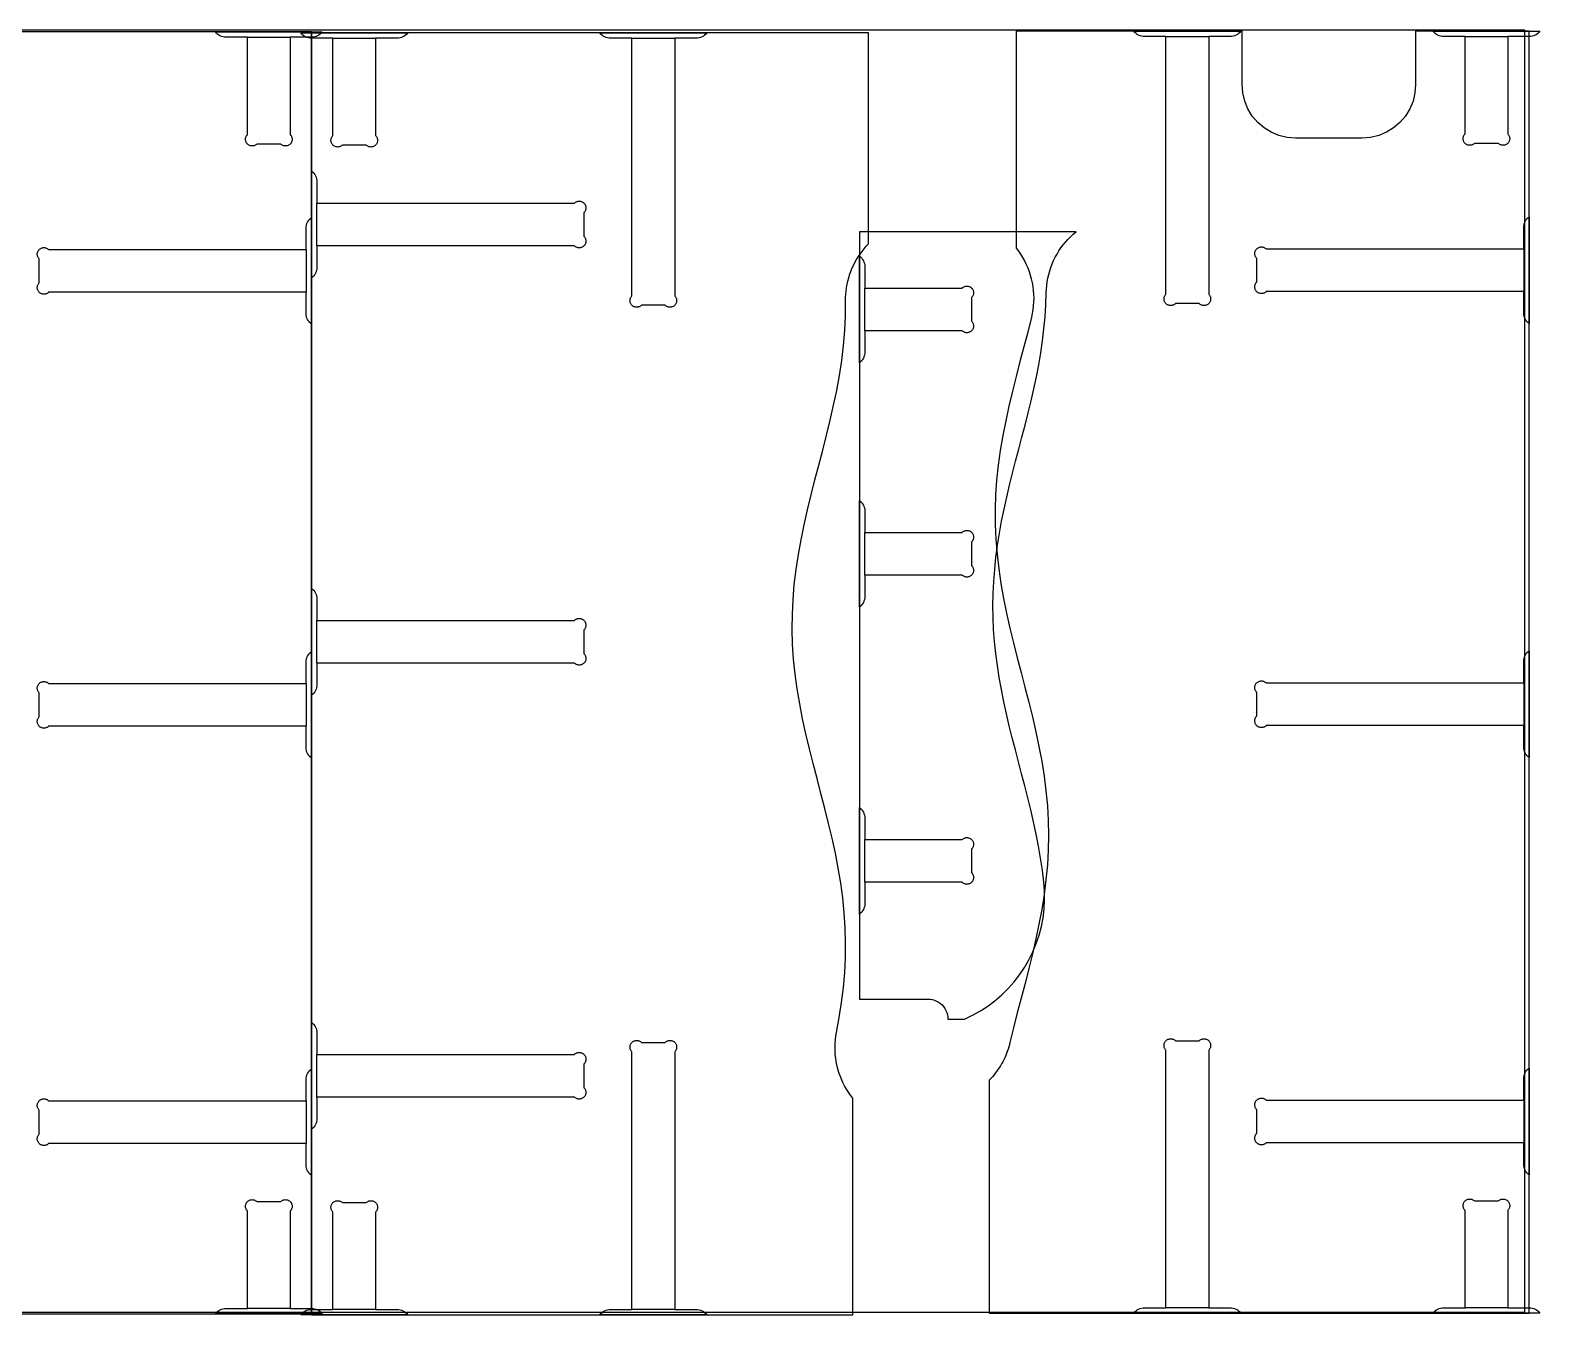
# Model space of a CAD drawing. Header units: inches. Extents: x -0.2 to 96.6, y -0.1 to 48.
# Drawn here: x 40 to 96.6, y -0.1 to 48 of the extents above; entities that cross this region are included whole.
import ezdxf

# ---------------------------------------------------------------- set-up
doc = ezdxf.new("R2010")
doc.units = ezdxf.units.IN

msp = doc.modelspace()

# ---------------------------------------------------------------- linework, layer by layer
at = {"layer": 'BRACKET_CUT_LINE', "color": 4}
for p, q in [((48.157, 47.738), (49.757, 47.738)), ((51.357, 47.699), (52.957, 47.699)), ((62.557, 47.699), (64.157, 47.699)), ((82.555, 47.762), (84.155, 47.762)), ((93.755, 47.762), (95.355, 47.762)), ((50.757, 39.924), (50.757, 41.524)), ((50.357, 39.788), (50.357, 38.188)), ((95.955, 39.812), (95.955, 38.212)), ((71.276, 36.745), (71.276, 38.345)), ((71.276, 27.595), (71.276, 29.195)), ((50.757, 24.299), (50.757, 25.899)), ((50.357, 23.538), (50.357, 21.938)), ((95.955, 23.562), (95.955, 21.962)), ((71.276, 16.095), (71.276, 17.695)), ((50.757, 8.049), (50.757, 9.649)), ((95.955, 7.937), (95.955, 6.337)), ((50.357, 7.913), (50.357, 6.313)), ((49.757, 0.138), (48.157, 0.138)), ((52.957, 0.099), (51.357, 0.099)), ((64.157, 0.099), (62.557, 0.099)), ((84.155, 0.162), (82.555, 0.162)), ((95.355, 0.162), (93.755, 0.162))]:
    msp.add_line(p, q, dxfattribs=at)
at = {"layer": 'BRACKET_OUTLINE', "color": 6}
for points in [[(50.957, 47.938), (50.92, 47.894), (50.878, 47.854), (50.831, 47.82), (50.781, 47.791), (50.728, 47.768), (50.672, 47.751), (50.615, 47.741), (50.557, 47.738), (49.757, 47.738), (49.757, 44.091), (49.774, 44.073), (49.788, 44.054), (49.801, 44.033), (49.811, 44.01), (49.82, 43.987), (49.826, 43.963), (49.829, 43.939), (49.83, 43.915), (49.829, 43.89), (49.826, 43.866), (49.82, 43.842), (49.811, 43.819), (49.801, 43.797), (49.788, 43.776), (49.774, 43.756), (49.757, 43.738), (49.739, 43.721), (49.719, 43.707), (49.698, 43.694), (49.676, 43.684), (49.653, 43.675), (49.629, 43.669), (49.605, 43.666), (49.58, 43.665), (49.556, 43.666), (49.532, 43.669), (49.508, 43.675), (49.485, 43.684), (49.463, 43.694), (49.442, 43.707), (49.422, 43.721), (49.404, 43.738), (48.511, 43.738), (48.493, 43.721), (48.473, 43.707), (48.452, 43.694), (48.43, 43.684), (48.407, 43.675), (48.383, 43.669), (48.359, 43.666), (48.334, 43.665), (48.31, 43.666), (48.285, 43.669), (48.261, 43.675), (48.238, 43.684), (48.216, 43.694), (48.195, 43.707), (48.175, 43.721), (48.157, 43.738), (48.141, 43.756), (48.126, 43.776), (48.114, 43.797), (48.103, 43.819), (48.095, 43.842), (48.089, 43.866), (48.085, 43.89), (48.084, 43.915), (48.085, 43.939), (48.089, 43.963), (48.095, 43.987), (48.103, 44.01), (48.114, 44.033), (48.126, 44.054), (48.141, 44.073), (48.157, 44.091), (48.157, 47.738), (47.357, 47.738), (47.299, 47.741), (47.242, 47.751), (47.187, 47.768), (47.134, 47.791), (47.083, 47.82), (47.037, 47.854), (46.995, 47.894), (46.957, 47.938), (50.957, 47.938)], [(54.157, 47.899), (54.12, 47.855), (54.078, 47.815), (54.031, 47.781), (53.981, 47.752), (53.928, 47.729), (53.872, 47.712), (53.815, 47.702), (53.757, 47.699), (52.957, 47.699), (52.957, 44.053), (52.974, 44.034), (52.988, 44.015), (53.001, 43.994), (53.011, 43.971), (53.02, 43.948), (53.026, 43.925), (53.029, 43.9), (53.03, 43.876), (53.029, 43.851), (53.026, 43.827), (53.02, 43.803), (53.011, 43.78), (53.001, 43.758), (52.988, 43.737), (52.974, 43.717), (52.957, 43.699), (52.939, 43.683), (52.919, 43.668), (52.898, 43.655), (52.876, 43.645), (52.853, 43.637), (52.829, 43.631), (52.805, 43.627), (52.78, 43.626), (52.756, 43.627), (52.732, 43.631), (52.708, 43.637), (52.685, 43.645), (52.663, 43.655), (52.642, 43.668), (52.622, 43.683), (52.604, 43.699), (51.711, 43.699), (51.693, 43.683), (51.673, 43.668), (51.652, 43.655), (51.63, 43.645), (51.607, 43.637), (51.583, 43.631), (51.559, 43.627), (51.534, 43.626), (51.51, 43.627), (51.485, 43.631), (51.461, 43.637), (51.438, 43.645), (51.416, 43.655), (51.395, 43.668), (51.375, 43.683), (51.357, 43.699), (51.341, 43.717), (51.326, 43.737), (51.314, 43.758), (51.303, 43.78), (51.295, 43.803), (51.289, 43.827), (51.285, 43.851), (51.284, 43.876), (51.285, 43.9), (51.289, 43.925), (51.295, 43.948), (51.303, 43.971), (51.314, 43.994), (51.326, 44.015), (51.341, 44.034), (51.357, 44.053), (51.357, 47.699), (50.557, 47.699), (50.499, 47.702), (50.442, 47.712), (50.387, 47.729), (50.334, 47.752), (50.283, 47.781), (50.237, 47.815), (50.195, 47.855), (50.157, 47.899), (54.157, 47.899)], [(65.357, 47.899), (65.32, 47.855), (65.278, 47.815), (65.231, 47.781), (65.181, 47.752), (65.128, 47.729), (65.072, 47.712), (65.015, 47.702), (64.957, 47.699), (64.157, 47.699), (64.157, 38.053), (64.174, 38.034), (64.188, 38.015), (64.201, 37.994), (64.211, 37.971), (64.22, 37.948), (64.226, 37.925), (64.229, 37.9), (64.23, 37.876), (64.229, 37.851), (64.226, 37.827), (64.22, 37.803), (64.211, 37.78), (64.201, 37.758), (64.188, 37.737), (64.174, 37.717), (64.157, 37.699), (64.139, 37.683), (64.119, 37.668), (64.098, 37.655), (64.076, 37.645), (64.053, 37.637), (64.029, 37.631), (64.005, 37.627), (63.98, 37.626), (63.956, 37.627), (63.932, 37.631), (63.908, 37.637), (63.885, 37.645), (63.863, 37.655), (63.842, 37.668), (63.822, 37.683), (63.804, 37.699), (62.911, 37.699), (62.893, 37.683), (62.873, 37.668), (62.852, 37.655), (62.83, 37.645), (62.807, 37.637), (62.783, 37.631), (62.759, 37.627), (62.734, 37.626), (62.71, 37.627), (62.685, 37.631), (62.661, 37.637), (62.638, 37.645), (62.616, 37.655), (62.595, 37.668), (62.575, 37.683), (62.557, 37.699), (62.541, 37.717), (62.526, 37.737), (62.514, 37.758), (62.503, 37.78), (62.495, 37.803), (62.489, 37.827), (62.485, 37.851), (62.484, 37.876), (62.485, 37.9), (62.489, 37.925), (62.495, 37.948), (62.503, 37.971), (62.514, 37.994), (62.526, 38.015), (62.541, 38.034), (62.557, 38.053), (62.557, 47.699), (61.757, 47.699), (61.699, 47.702), (61.642, 47.712), (61.587, 47.729), (61.534, 47.752), (61.483, 47.781), (61.437, 47.815), (61.395, 47.855), (61.357, 47.899), (65.357, 47.899)], [(85.355, 47.962), (85.318, 47.917), (85.276, 47.878), (85.229, 47.843), (85.179, 47.815), (85.126, 47.792), (85.07, 47.775), (85.013, 47.765), (84.955, 47.762), (84.155, 47.762), (84.155, 38.115), (84.172, 38.097), (84.186, 38.077), (84.199, 38.056), (84.209, 38.034), (84.218, 38.011), (84.224, 37.987), (84.227, 37.963), (84.228, 37.939), (84.227, 37.914), (84.224, 37.89), (84.218, 37.866), (84.209, 37.843), (84.199, 37.821), (84.186, 37.8), (84.172, 37.78), (84.155, 37.762), (84.137, 37.745), (84.117, 37.731), (84.096, 37.718), (84.074, 37.708), (84.051, 37.699), (84.027, 37.693), (84.003, 37.69), (83.978, 37.689), (83.954, 37.69), (83.93, 37.693), (83.906, 37.699), (83.883, 37.708), (83.861, 37.718), (83.84, 37.731), (83.82, 37.745), (83.802, 37.762), (82.909, 37.762), (82.891, 37.745), (82.871, 37.731), (82.85, 37.718), (82.828, 37.708), (82.805, 37.699), (82.781, 37.693), (82.756, 37.69), (82.732, 37.689), (82.707, 37.69), (82.683, 37.693), (82.659, 37.699), (82.636, 37.708), (82.614, 37.718), (82.593, 37.731), (82.573, 37.745), (82.555, 37.762), (82.539, 37.78), (82.524, 37.8), (82.512, 37.821), (82.501, 37.843), (82.493, 37.866), (82.487, 37.89), (82.483, 37.914), (82.482, 37.939), (82.483, 37.963), (82.487, 37.987), (82.493, 38.011), (82.501, 38.034), (82.512, 38.056), (82.524, 38.077), (82.539, 38.097), (82.555, 38.115), (82.555, 47.762), (81.755, 47.762), (81.697, 47.765), (81.64, 47.775), (81.585, 47.792), (81.532, 47.815), (81.481, 47.843), (81.435, 47.878), (81.393, 47.917), (81.355, 47.962), (85.355, 47.962)], [(96.555, 47.962), (96.518, 47.917), (96.476, 47.878), (96.429, 47.843), (96.379, 47.815), (96.326, 47.792), (96.27, 47.775), (96.213, 47.765), (96.155, 47.762), (95.355, 47.762), (95.355, 44.115), (95.372, 44.097), (95.386, 44.077), (95.399, 44.056), (95.409, 44.034), (95.418, 44.011), (95.424, 43.987), (95.427, 43.963), (95.428, 43.939), (95.427, 43.914), (95.424, 43.89), (95.418, 43.866), (95.409, 43.843), (95.399, 43.821), (95.386, 43.8), (95.372, 43.78), (95.355, 43.762), (95.337, 43.745), (95.317, 43.731), (95.296, 43.718), (95.274, 43.708), (95.251, 43.699), (95.227, 43.693), (95.203, 43.69), (95.178, 43.689), (95.154, 43.69), (95.13, 43.693), (95.106, 43.699), (95.083, 43.708), (95.061, 43.718), (95.04, 43.731), (95.02, 43.745), (95.002, 43.762), (94.109, 43.762), (94.091, 43.745), (94.071, 43.731), (94.05, 43.718), (94.028, 43.708), (94.005, 43.699), (93.981, 43.693), (93.956, 43.69), (93.932, 43.689), (93.907, 43.69), (93.883, 43.693), (93.859, 43.699), (93.836, 43.708), (93.814, 43.718), (93.793, 43.731), (93.773, 43.745), (93.755, 43.762), (93.739, 43.78), (93.724, 43.8), (93.712, 43.821), (93.701, 43.843), (93.693, 43.866), (93.687, 43.89), (93.683, 43.914), (93.682, 43.939), (93.683, 43.963), (93.687, 43.987), (93.693, 44.011), (93.701, 44.034), (93.712, 44.056), (93.724, 44.077), (93.739, 44.097), (93.755, 44.115), (93.755, 47.762), (92.955, 47.762), (92.897, 47.765), (92.84, 47.775), (92.785, 47.792), (92.732, 47.815), (92.681, 47.843), (92.635, 47.878), (92.593, 47.917), (92.555, 47.962), (96.555, 47.962)], [(50.557, 42.724), (50.602, 42.687), (50.641, 42.644), (50.676, 42.598), (50.704, 42.548), (50.727, 42.494), (50.744, 42.439), (50.754, 42.382), (50.757, 42.324), (50.757, 41.524), (60.404, 41.524), (60.422, 41.541), (60.442, 41.555), (60.463, 41.568), (60.485, 41.578), (60.508, 41.587), (60.532, 41.592), (60.556, 41.596), (60.58, 41.597), (60.605, 41.596), (60.629, 41.592), (60.653, 41.587), (60.676, 41.578), (60.698, 41.568), (60.719, 41.555), (60.739, 41.541), (60.757, 41.524), (60.774, 41.506), (60.788, 41.486), (60.801, 41.465), (60.811, 41.443), (60.82, 41.42), (60.826, 41.396), (60.829, 41.372), (60.83, 41.347), (60.829, 41.323), (60.826, 41.298), (60.82, 41.275), (60.811, 41.252), (60.801, 41.229), (60.788, 41.208), (60.774, 41.189), (60.757, 41.17), (60.757, 40.278), (60.774, 40.259), (60.788, 40.24), (60.801, 40.219), (60.811, 40.196), (60.82, 40.173), (60.826, 40.15), (60.829, 40.125), (60.83, 40.101), (60.829, 40.076), (60.826, 40.052), (60.82, 40.028), (60.811, 40.005), (60.801, 39.983), (60.788, 39.962), (60.774, 39.942), (60.757, 39.924), (60.739, 39.908), (60.719, 39.893), (60.698, 39.88), (60.676, 39.87), (60.653, 39.862), (60.629, 39.856), (60.605, 39.852), (60.58, 39.851), (60.556, 39.852), (60.532, 39.856), (60.508, 39.862), (60.485, 39.87), (60.463, 39.88), (60.442, 39.893), (60.422, 39.908), (60.404, 39.924), (50.757, 39.924), (50.757, 39.124), (50.754, 39.066), (50.744, 39.009), (50.727, 38.954), (50.704, 38.9), (50.676, 38.85), (50.641, 38.804), (50.602, 38.761), (50.557, 38.724), (50.557, 42.724)], [(50.557, 36.988), (50.513, 37.025), (50.473, 37.068), (50.439, 37.114), (50.41, 37.164), (50.387, 37.218), (50.371, 37.273), (50.361, 37.33), (50.357, 37.388), (50.357, 38.188), (40.711, 38.188), (40.693, 38.171), (40.673, 38.157), (40.652, 38.144), (40.63, 38.134), (40.607, 38.125), (40.583, 38.119), (40.559, 38.116), (40.534, 38.115), (40.51, 38.116), (40.485, 38.119), (40.461, 38.125), (40.438, 38.134), (40.416, 38.144), (40.395, 38.157), (40.375, 38.171), (40.357, 38.188), (40.341, 38.206), (40.326, 38.226), (40.314, 38.247), (40.303, 38.269), (40.295, 38.292), (40.289, 38.316), (40.285, 38.34), (40.284, 38.365), (40.285, 38.389), (40.289, 38.413), (40.295, 38.437), (40.303, 38.46), (40.314, 38.483), (40.326, 38.504), (40.341, 38.523), (40.357, 38.541), (40.357, 39.434), (40.341, 39.453), (40.326, 39.472), (40.314, 39.493), (40.303, 39.515), (40.295, 39.539), (40.289, 39.562), (40.285, 39.587), (40.284, 39.611), (40.285, 39.636), (40.289, 39.66), (40.295, 39.684), (40.303, 39.707), (40.314, 39.729), (40.326, 39.75), (40.341, 39.77), (40.357, 39.788), (40.375, 39.804), (40.395, 39.819), (40.416, 39.832), (40.438, 39.842), (40.461, 39.85), (40.485, 39.856), (40.51, 39.86), (40.534, 39.861), (40.559, 39.86), (40.583, 39.856), (40.607, 39.85), (40.63, 39.842), (40.652, 39.832), (40.673, 39.819), (40.693, 39.804), (40.711, 39.788), (50.357, 39.788), (50.357, 40.588), (50.361, 40.646), (50.371, 40.703), (50.387, 40.758), (50.41, 40.812), (50.439, 40.862), (50.473, 40.908), (50.513, 40.951), (50.557, 40.988), (50.557, 36.988)], [(96.155, 37.012), (96.111, 37.049), (96.071, 37.091), (96.037, 37.138), (96.008, 37.188), (95.985, 37.241), (95.969, 37.297), (95.959, 37.354), (95.955, 37.412), (95.955, 38.212), (86.309, 38.212), (86.291, 38.195), (86.271, 38.181), (86.25, 38.168), (86.228, 38.158), (86.205, 38.149), (86.181, 38.143), (86.156, 38.14), (86.132, 38.139), (86.107, 38.14), (86.083, 38.143), (86.059, 38.149), (86.036, 38.158), (86.014, 38.168), (85.993, 38.181), (85.973, 38.195), (85.955, 38.212), (85.939, 38.23), (85.924, 38.25), (85.912, 38.271), (85.901, 38.293), (85.893, 38.316), (85.887, 38.34), (85.883, 38.364), (85.882, 38.389), (85.883, 38.413), (85.887, 38.437), (85.893, 38.461), (85.901, 38.484), (85.912, 38.506), (85.924, 38.527), (85.939, 38.547), (85.955, 38.565), (85.955, 39.458), (85.939, 39.476), (85.924, 39.496), (85.912, 39.517), (85.901, 39.539), (85.893, 39.562), (85.887, 39.586), (85.883, 39.61), (85.882, 39.635), (85.883, 39.659), (85.887, 39.684), (85.893, 39.708), (85.901, 39.731), (85.912, 39.753), (85.924, 39.774), (85.939, 39.794), (85.955, 39.812), (85.973, 39.828), (85.993, 39.843), (86.014, 39.855), (86.036, 39.866), (86.059, 39.874), (86.083, 39.88), (86.107, 39.884), (86.132, 39.885), (86.156, 39.884), (86.181, 39.88), (86.205, 39.874), (86.228, 39.866), (86.25, 39.855), (86.271, 39.843), (86.291, 39.828), (86.309, 39.812), (95.955, 39.812), (95.955, 40.612), (95.959, 40.67), (95.969, 40.727), (95.985, 40.782), (96.008, 40.835), (96.037, 40.886), (96.071, 40.932), (96.111, 40.974), (96.155, 41.012), (96.155, 37.012)], [(71.076, 39.545), (71.12, 39.508), (71.16, 39.465), (71.194, 39.419), (71.223, 39.369), (71.246, 39.315), (71.263, 39.26), (71.273, 39.203), (71.276, 39.145), (71.276, 38.345), (74.922, 38.345), (74.941, 38.361), (74.96, 38.376), (74.981, 38.389), (75.004, 38.399), (75.027, 38.407), (75.05, 38.413), (75.075, 38.417), (75.099, 38.418), (75.124, 38.417), (75.148, 38.413), (75.172, 38.407), (75.195, 38.399), (75.217, 38.389), (75.238, 38.376), (75.258, 38.361), (75.276, 38.345), (75.292, 38.327), (75.307, 38.307), (75.32, 38.286), (75.33, 38.264), (75.338, 38.241), (75.344, 38.217), (75.348, 38.193), (75.349, 38.168), (75.348, 38.144), (75.344, 38.119), (75.338, 38.096), (75.33, 38.073), (75.32, 38.05), (75.307, 38.029), (75.292, 38.01), (75.276, 37.991), (75.276, 37.099), (75.292, 37.08), (75.307, 37.061), (75.32, 37.04), (75.33, 37.017), (75.338, 36.994), (75.344, 36.971), (75.348, 36.946), (75.349, 36.922), (75.348, 36.897), (75.344, 36.873), (75.338, 36.849), (75.33, 36.826), (75.32, 36.804), (75.307, 36.783), (75.292, 36.763), (75.276, 36.745), (75.258, 36.729), (75.238, 36.714), (75.217, 36.701), (75.195, 36.691), (75.172, 36.683), (75.148, 36.677), (75.124, 36.673), (75.099, 36.672), (75.075, 36.673), (75.05, 36.677), (75.027, 36.683), (75.004, 36.691), (74.981, 36.701), (74.96, 36.714), (74.941, 36.729), (74.922, 36.745), (71.276, 36.745), (71.276, 35.945), (71.273, 35.887), (71.263, 35.83), (71.246, 35.775), (71.223, 35.721), (71.194, 35.671), (71.16, 35.625), (71.12, 35.582), (71.076, 35.545), (71.076, 39.545)], [(71.076, 30.395), (71.12, 30.358), (71.16, 30.315), (71.194, 30.269), (71.223, 30.219), (71.246, 30.165), (71.263, 30.11), (71.273, 30.053), (71.276, 29.995), (71.276, 29.195), (74.922, 29.195), (74.941, 29.211), (74.96, 29.226), (74.981, 29.239), (75.004, 29.249), (75.027, 29.257), (75.05, 29.263), (75.075, 29.267), (75.099, 29.268), (75.124, 29.267), (75.148, 29.263), (75.172, 29.257), (75.195, 29.249), (75.217, 29.239), (75.238, 29.226), (75.258, 29.211), (75.276, 29.195), (75.292, 29.177), (75.307, 29.157), (75.32, 29.136), (75.33, 29.114), (75.338, 29.091), (75.344, 29.067), (75.348, 29.043), (75.349, 29.018), (75.348, 28.994), (75.344, 28.969), (75.338, 28.946), (75.33, 28.923), (75.32, 28.9), (75.307, 28.879), (75.292, 28.86), (75.276, 28.841), (75.276, 27.949), (75.292, 27.93), (75.307, 27.911), (75.32, 27.89), (75.33, 27.867), (75.338, 27.844), (75.344, 27.821), (75.348, 27.796), (75.349, 27.772), (75.348, 27.747), (75.344, 27.723), (75.338, 27.699), (75.33, 27.676), (75.32, 27.654), (75.307, 27.633), (75.292, 27.613), (75.276, 27.595), (75.258, 27.579), (75.238, 27.564), (75.217, 27.551), (75.195, 27.541), (75.172, 27.533), (75.148, 27.527), (75.124, 27.523), (75.099, 27.522), (75.075, 27.523), (75.05, 27.527), (75.027, 27.533), (75.004, 27.541), (74.981, 27.551), (74.96, 27.564), (74.941, 27.579), (74.922, 27.595), (71.276, 27.595), (71.276, 26.795), (71.273, 26.737), (71.263, 26.68), (71.246, 26.625), (71.223, 26.571), (71.194, 26.521), (71.16, 26.475), (71.12, 26.432), (71.076, 26.395), (71.076, 30.395)], [(50.557, 27.099), (50.602, 27.062), (50.641, 27.019), (50.676, 26.973), (50.704, 26.923), (50.727, 26.869), (50.744, 26.814), (50.754, 26.757), (50.757, 26.699), (50.757, 25.899), (60.404, 25.899), (60.422, 25.916), (60.442, 25.93), (60.463, 25.943), (60.485, 25.953), (60.508, 25.962), (60.532, 25.967), (60.556, 25.971), (60.58, 25.972), (60.605, 25.971), (60.629, 25.967), (60.653, 25.962), (60.676, 25.953), (60.698, 25.943), (60.719, 25.93), (60.739, 25.916), (60.757, 25.899), (60.774, 25.881), (60.788, 25.861), (60.801, 25.84), (60.811, 25.818), (60.82, 25.795), (60.826, 25.771), (60.829, 25.747), (60.83, 25.722), (60.829, 25.698), (60.826, 25.673), (60.82, 25.65), (60.811, 25.627), (60.801, 25.604), (60.788, 25.583), (60.774, 25.564), (60.757, 25.545), (60.757, 24.653), (60.774, 24.634), (60.788, 24.615), (60.801, 24.594), (60.811, 24.571), (60.82, 24.548), (60.826, 24.525), (60.829, 24.5), (60.83, 24.476), (60.829, 24.451), (60.826, 24.427), (60.82, 24.403), (60.811, 24.38), (60.801, 24.358), (60.788, 24.337), (60.774, 24.317), (60.757, 24.299), (60.739, 24.283), (60.719, 24.268), (60.698, 24.255), (60.676, 24.245), (60.653, 24.237), (60.629, 24.231), (60.605, 24.227), (60.58, 24.226), (60.556, 24.227), (60.532, 24.231), (60.508, 24.237), (60.485, 24.245), (60.463, 24.255), (60.442, 24.268), (60.422, 24.283), (60.404, 24.299), (50.757, 24.299), (50.757, 23.499), (50.754, 23.441), (50.744, 23.384), (50.727, 23.329), (50.704, 23.275), (50.676, 23.225), (50.641, 23.179), (50.602, 23.136), (50.557, 23.099), (50.557, 27.099)], [(50.557, 20.738), (50.513, 20.775), (50.473, 20.818), (50.439, 20.864), (50.41, 20.914), (50.387, 20.968), (50.371, 21.023), (50.361, 21.08), (50.357, 21.138), (50.357, 21.938), (40.711, 21.938), (40.693, 21.921), (40.673, 21.907), (40.652, 21.894), (40.63, 21.884), (40.607, 21.875), (40.583, 21.869), (40.559, 21.866), (40.534, 21.865), (40.51, 21.866), (40.485, 21.869), (40.461, 21.875), (40.438, 21.884), (40.416, 21.894), (40.395, 21.907), (40.375, 21.921), (40.357, 21.938), (40.341, 21.956), (40.326, 21.976), (40.314, 21.997), (40.303, 22.019), (40.295, 22.042), (40.289, 22.066), (40.285, 22.09), (40.284, 22.115), (40.285, 22.139), (40.289, 22.163), (40.295, 22.187), (40.303, 22.21), (40.314, 22.233), (40.326, 22.254), (40.341, 22.273), (40.357, 22.291), (40.357, 23.184), (40.341, 23.203), (40.326, 23.222), (40.314, 23.243), (40.303, 23.265), (40.295, 23.289), (40.289, 23.312), (40.285, 23.337), (40.284, 23.361), (40.285, 23.386), (40.289, 23.41), (40.295, 23.434), (40.303, 23.457), (40.314, 23.479), (40.326, 23.5), (40.341, 23.52), (40.357, 23.538), (40.375, 23.554), (40.395, 23.569), (40.416, 23.582), (40.438, 23.592), (40.461, 23.6), (40.485, 23.606), (40.51, 23.61), (40.534, 23.611), (40.559, 23.61), (40.583, 23.606), (40.607, 23.6), (40.63, 23.592), (40.652, 23.582), (40.673, 23.569), (40.693, 23.554), (40.711, 23.538), (50.357, 23.538), (50.357, 24.338), (50.361, 24.396), (50.371, 24.453), (50.387, 24.508), (50.41, 24.562), (50.439, 24.612), (50.473, 24.658), (50.513, 24.701), (50.557, 24.738), (50.557, 20.738)], [(96.155, 20.762), (96.111, 20.799), (96.071, 20.841), (96.037, 20.888), (96.008, 20.938), (95.985, 20.991), (95.969, 21.047), (95.959, 21.104), (95.955, 21.162), (95.955, 21.962), (86.309, 21.962), (86.291, 21.945), (86.271, 21.931), (86.25, 21.918), (86.228, 21.908), (86.205, 21.899), (86.181, 21.893), (86.156, 21.89), (86.132, 21.889), (86.107, 21.89), (86.083, 21.893), (86.059, 21.899), (86.036, 21.908), (86.014, 21.918), (85.993, 21.931), (85.973, 21.945), (85.955, 21.962), (85.939, 21.98), (85.924, 22), (85.912, 22.021), (85.901, 22.043), (85.893, 22.066), (85.887, 22.09), (85.883, 22.114), (85.882, 22.139), (85.883, 22.163), (85.887, 22.187), (85.893, 22.211), (85.901, 22.234), (85.912, 22.256), (85.924, 22.277), (85.939, 22.297), (85.955, 22.315), (85.955, 23.208), (85.939, 23.226), (85.924, 23.246), (85.912, 23.267), (85.901, 23.289), (85.893, 23.312), (85.887, 23.336), (85.883, 23.36), (85.882, 23.385), (85.883, 23.409), (85.887, 23.434), (85.893, 23.458), (85.901, 23.481), (85.912, 23.503), (85.924, 23.524), (85.939, 23.544), (85.955, 23.562), (85.973, 23.578), (85.993, 23.593), (86.014, 23.605), (86.036, 23.616), (86.059, 23.624), (86.083, 23.63), (86.107, 23.634), (86.132, 23.635), (86.156, 23.634), (86.181, 23.63), (86.205, 23.624), (86.228, 23.616), (86.25, 23.605), (86.271, 23.593), (86.291, 23.578), (86.309, 23.562), (95.955, 23.562), (95.955, 24.362), (95.959, 24.42), (95.969, 24.477), (95.985, 24.532), (96.008, 24.585), (96.037, 24.636), (96.071, 24.682), (96.111, 24.724), (96.155, 24.762), (96.155, 20.762)], [(71.076, 18.895), (71.12, 18.858), (71.16, 18.815), (71.194, 18.769), (71.223, 18.719), (71.246, 18.665), (71.263, 18.61), (71.273, 18.553), (71.276, 18.495), (71.276, 17.695), (74.922, 17.695), (74.941, 17.711), (74.96, 17.726), (74.981, 17.739), (75.004, 17.749), (75.027, 17.757), (75.05, 17.763), (75.075, 17.767), (75.099, 17.768), (75.124, 17.767), (75.148, 17.763), (75.172, 17.757), (75.195, 17.749), (75.217, 17.739), (75.238, 17.726), (75.258, 17.711), (75.276, 17.695), (75.292, 17.677), (75.307, 17.657), (75.32, 17.636), (75.33, 17.614), (75.338, 17.591), (75.344, 17.567), (75.348, 17.543), (75.349, 17.518), (75.348, 17.494), (75.344, 17.469), (75.338, 17.446), (75.33, 17.423), (75.32, 17.4), (75.307, 17.379), (75.292, 17.36), (75.276, 17.341), (75.276, 16.449), (75.292, 16.43), (75.307, 16.411), (75.32, 16.39), (75.33, 16.367), (75.338, 16.344), (75.344, 16.321), (75.348, 16.296), (75.349, 16.272), (75.348, 16.247), (75.344, 16.223), (75.338, 16.199), (75.33, 16.176), (75.32, 16.154), (75.307, 16.133), (75.292, 16.113), (75.276, 16.095), (75.258, 16.079), (75.238, 16.064), (75.217, 16.051), (75.195, 16.041), (75.172, 16.033), (75.148, 16.027), (75.124, 16.023), (75.099, 16.022), (75.075, 16.023), (75.05, 16.027), (75.027, 16.033), (75.004, 16.041), (74.981, 16.051), (74.96, 16.064), (74.941, 16.079), (74.922, 16.095), (71.276, 16.095), (71.276, 15.295), (71.273, 15.237), (71.263, 15.18), (71.246, 15.125), (71.223, 15.071), (71.194, 15.021), (71.16, 14.975), (71.12, 14.932), (71.076, 14.895), (71.076, 18.895)], [(50.557, 10.849), (50.602, 10.812), (50.641, 10.769), (50.676, 10.723), (50.704, 10.673), (50.727, 10.619), (50.744, 10.564), (50.754, 10.507), (50.757, 10.449), (50.757, 9.649), (60.404, 9.649), (60.422, 9.666), (60.442, 9.68), (60.463, 9.693), (60.485, 9.703), (60.508, 9.712), (60.532, 9.717), (60.556, 9.721), (60.58, 9.722), (60.605, 9.721), (60.629, 9.717), (60.653, 9.712), (60.676, 9.703), (60.698, 9.693), (60.719, 9.68), (60.739, 9.666), (60.757, 9.649), (60.774, 9.631), (60.788, 9.611), (60.801, 9.59), (60.811, 9.568), (60.82, 9.545), (60.826, 9.521), (60.829, 9.497), (60.83, 9.472), (60.829, 9.448), (60.826, 9.423), (60.82, 9.4), (60.811, 9.377), (60.801, 9.354), (60.788, 9.333), (60.774, 9.314), (60.757, 9.295), (60.757, 8.403), (60.774, 8.384), (60.788, 8.365), (60.801, 8.344), (60.811, 8.321), (60.82, 8.298), (60.826, 8.275), (60.829, 8.25), (60.83, 8.226), (60.829, 8.201), (60.826, 8.177), (60.82, 8.153), (60.811, 8.13), (60.801, 8.108), (60.788, 8.087), (60.774, 8.067), (60.757, 8.049), (60.739, 8.033), (60.719, 8.018), (60.698, 8.005), (60.676, 7.995), (60.653, 7.987), (60.629, 7.981), (60.605, 7.977), (60.58, 7.976), (60.556, 7.977), (60.532, 7.981), (60.508, 7.987), (60.485, 7.995), (60.463, 8.005), (60.442, 8.018), (60.422, 8.033), (60.404, 8.049), (50.757, 8.049), (50.757, 7.249), (50.754, 7.191), (50.744, 7.134), (50.727, 7.079), (50.704, 7.025), (50.676, 6.975), (50.641, 6.929), (50.602, 6.886), (50.557, 6.849), (50.557, 10.849)], [(81.355, -0.038), (81.393, 0.006), (81.435, 0.046), (81.481, 0.08), (81.532, 0.109), (81.585, 0.132), (81.64, 0.148), (81.697, 0.158), (81.755, 0.162), (82.555, 0.162), (82.555, 9.808), (82.539, 9.826), (82.524, 9.846), (82.512, 9.867), (82.501, 9.889), (82.493, 9.912), (82.487, 9.936), (82.483, 9.96), (82.482, 9.985), (82.483, 10.009), (82.487, 10.034), (82.493, 10.058), (82.501, 10.081), (82.512, 10.103), (82.524, 10.124), (82.539, 10.144), (82.555, 10.162), (82.573, 10.178), (82.593, 10.193), (82.614, 10.205), (82.636, 10.216), (82.659, 10.224), (82.683, 10.23), (82.707, 10.234), (82.732, 10.235), (82.756, 10.234), (82.781, 10.23), (82.805, 10.224), (82.828, 10.216), (82.85, 10.205), (82.871, 10.193), (82.891, 10.178), (82.909, 10.162), (83.802, 10.162), (83.82, 10.178), (83.84, 10.193), (83.861, 10.205), (83.883, 10.216), (83.906, 10.224), (83.93, 10.23), (83.954, 10.234), (83.978, 10.235), (84.003, 10.234), (84.027, 10.23), (84.051, 10.224), (84.074, 10.216), (84.096, 10.205), (84.117, 10.193), (84.137, 10.178), (84.155, 10.162), (84.172, 10.144), (84.186, 10.124), (84.199, 10.103), (84.209, 10.081), (84.218, 10.058), (84.224, 10.034), (84.227, 10.009), (84.228, 9.985), (84.227, 9.96), (84.224, 9.936), (84.218, 9.912), (84.209, 9.889), (84.199, 9.867), (84.186, 9.846), (84.172, 9.826), (84.155, 9.808), (84.155, 0.162), (84.955, 0.162), (85.013, 0.158), (85.07, 0.148), (85.126, 0.132), (85.179, 0.109), (85.229, 0.08), (85.276, 0.046), (85.318, 0.006), (85.355, -0.038), (81.355, -0.038)], [(61.357, -0.101), (61.395, -0.057), (61.437, -0.017), (61.483, 0.017), (61.534, 0.046), (61.587, 0.069), (61.642, 0.086), (61.699, 0.096), (61.757, 0.099), (62.557, 0.099), (62.557, 9.745), (62.541, 9.764), (62.526, 9.783), (62.514, 9.804), (62.503, 9.827), (62.495, 9.85), (62.489, 9.873), (62.485, 9.898), (62.484, 9.922), (62.485, 9.947), (62.489, 9.971), (62.495, 9.995), (62.503, 10.018), (62.514, 10.04), (62.526, 10.061), (62.541, 10.081), (62.557, 10.099), (62.575, 10.116), (62.595, 10.13), (62.616, 10.143), (62.638, 10.153), (62.661, 10.162), (62.685, 10.167), (62.71, 10.171), (62.734, 10.172), (62.759, 10.171), (62.783, 10.167), (62.807, 10.162), (62.83, 10.153), (62.852, 10.143), (62.873, 10.13), (62.893, 10.116), (62.911, 10.099), (63.804, 10.099), (63.822, 10.116), (63.842, 10.13), (63.863, 10.143), (63.885, 10.153), (63.908, 10.162), (63.932, 10.167), (63.956, 10.171), (63.98, 10.172), (64.005, 10.171), (64.029, 10.167), (64.053, 10.162), (64.076, 10.153), (64.098, 10.143), (64.119, 10.13), (64.139, 10.116), (64.157, 10.099), (64.174, 10.081), (64.188, 10.061), (64.201, 10.04), (64.211, 10.018), (64.22, 9.995), (64.226, 9.971), (64.229, 9.947), (64.23, 9.922), (64.229, 9.898), (64.226, 9.873), (64.22, 9.85), (64.211, 9.827), (64.201, 9.804), (64.188, 9.783), (64.174, 9.764), (64.157, 9.745), (64.157, 0.099), (64.957, 0.099), (65.015, 0.096), (65.072, 0.086), (65.128, 0.069), (65.181, 0.046), (65.231, 0.017), (65.278, -0.017), (65.32, -0.057), (65.357, -0.101), (61.357, -0.101)], [(50.557, 5.113), (50.513, 5.15), (50.473, 5.193), (50.439, 5.239), (50.41, 5.289), (50.387, 5.343), (50.371, 5.398), (50.361, 5.455), (50.357, 5.513), (50.357, 6.313), (40.711, 6.313), (40.693, 6.296), (40.673, 6.282), (40.652, 6.269), (40.63, 6.259), (40.607, 6.25), (40.583, 6.244), (40.559, 6.241), (40.534, 6.24), (40.51, 6.241), (40.485, 6.244), (40.461, 6.25), (40.438, 6.259), (40.416, 6.269), (40.395, 6.282), (40.375, 6.296), (40.357, 6.313), (40.341, 6.331), (40.326, 6.351), (40.314, 6.372), (40.303, 6.394), (40.295, 6.417), (40.289, 6.441), (40.285, 6.465), (40.284, 6.49), (40.285, 6.514), (40.289, 6.538), (40.295, 6.562), (40.303, 6.585), (40.314, 6.608), (40.326, 6.629), (40.341, 6.648), (40.357, 6.666), (40.357, 7.559), (40.341, 7.578), (40.326, 7.597), (40.314, 7.618), (40.303, 7.64), (40.295, 7.664), (40.289, 7.687), (40.285, 7.712), (40.284, 7.736), (40.285, 7.761), (40.289, 7.785), (40.295, 7.809), (40.303, 7.832), (40.314, 7.854), (40.326, 7.875), (40.341, 7.895), (40.357, 7.913), (40.375, 7.929), (40.395, 7.944), (40.416, 7.957), (40.438, 7.967), (40.461, 7.975), (40.485, 7.981), (40.51, 7.985), (40.534, 7.986), (40.559, 7.985), (40.583, 7.981), (40.607, 7.975), (40.63, 7.967), (40.652, 7.957), (40.673, 7.944), (40.693, 7.929), (40.711, 7.913), (50.357, 7.913), (50.357, 8.713), (50.361, 8.771), (50.371, 8.828), (50.387, 8.883), (50.41, 8.937), (50.439, 8.987), (50.473, 9.033), (50.513, 9.076), (50.557, 9.113), (50.557, 5.113)], [(96.155, 5.137), (96.111, 5.174), (96.071, 5.216), (96.037, 5.263), (96.008, 5.313), (95.985, 5.366), (95.969, 5.422), (95.959, 5.479), (95.955, 5.537), (95.955, 6.337), (86.309, 6.337), (86.291, 6.32), (86.271, 6.306), (86.25, 6.293), (86.228, 6.283), (86.205, 6.274), (86.181, 6.268), (86.156, 6.265), (86.132, 6.264), (86.107, 6.265), (86.083, 6.268), (86.059, 6.274), (86.036, 6.283), (86.014, 6.293), (85.993, 6.306), (85.973, 6.32), (85.955, 6.337), (85.939, 6.355), (85.924, 6.375), (85.912, 6.396), (85.901, 6.418), (85.893, 6.441), (85.887, 6.465), (85.883, 6.489), (85.882, 6.514), (85.883, 6.538), (85.887, 6.562), (85.893, 6.586), (85.901, 6.609), (85.912, 6.631), (85.924, 6.652), (85.939, 6.672), (85.955, 6.69), (85.955, 7.583), (85.939, 7.601), (85.924, 7.621), (85.912, 7.642), (85.901, 7.664), (85.893, 7.687), (85.887, 7.711), (85.883, 7.735), (85.882, 7.76), (85.883, 7.784), (85.887, 7.809), (85.893, 7.833), (85.901, 7.856), (85.912, 7.878), (85.924, 7.899), (85.939, 7.919), (85.955, 7.937), (85.973, 7.953), (85.993, 7.968), (86.014, 7.98), (86.036, 7.991), (86.059, 7.999), (86.083, 8.005), (86.107, 8.009), (86.132, 8.01), (86.156, 8.009), (86.181, 8.005), (86.205, 7.999), (86.228, 7.991), (86.25, 7.98), (86.271, 7.968), (86.291, 7.953), (86.309, 7.937), (95.955, 7.937), (95.955, 8.737), (95.959, 8.795), (95.969, 8.852), (95.985, 8.907), (96.008, 8.96), (96.037, 9.011), (96.071, 9.057), (96.111, 9.099), (96.155, 9.137), (96.155, 5.137)], [(46.957, -0.062), (46.995, -0.018), (47.037, 0.022), (47.083, 0.056), (47.134, 0.085), (47.187, 0.108), (47.242, 0.125), (47.299, 0.135), (47.357, 0.138), (48.157, 0.138), (48.157, 3.784), (48.141, 3.803), (48.126, 3.822), (48.114, 3.843), (48.103, 3.865), (48.095, 3.889), (48.089, 3.912), (48.085, 3.937), (48.084, 3.961), (48.085, 3.986), (48.089, 4.01), (48.095, 4.034), (48.103, 4.057), (48.114, 4.079), (48.126, 4.1), (48.141, 4.12), (48.157, 4.138), (48.175, 4.154), (48.195, 4.169), (48.216, 4.182), (48.238, 4.192), (48.261, 4.2), (48.285, 4.206), (48.31, 4.21), (48.334, 4.211), (48.359, 4.21), (48.383, 4.206), (48.407, 4.2), (48.43, 4.192), (48.452, 4.182), (48.473, 4.169), (48.493, 4.154), (48.511, 4.138), (49.404, 4.138), (49.422, 4.154), (49.442, 4.169), (49.463, 4.182), (49.485, 4.192), (49.508, 4.2), (49.532, 4.206), (49.556, 4.21), (49.58, 4.211), (49.605, 4.21), (49.629, 4.206), (49.653, 4.2), (49.676, 4.192), (49.698, 4.182), (49.719, 4.169), (49.739, 4.154), (49.757, 4.138), (49.774, 4.12), (49.788, 4.1), (49.801, 4.079), (49.811, 4.057), (49.82, 4.034), (49.826, 4.01), (49.829, 3.986), (49.83, 3.961), (49.829, 3.937), (49.826, 3.912), (49.82, 3.889), (49.811, 3.865), (49.801, 3.843), (49.788, 3.822), (49.774, 3.803), (49.757, 3.784), (49.757, 0.138), (50.557, 0.138), (50.615, 0.135), (50.672, 0.125), (50.728, 0.108), (50.781, 0.085), (50.831, 0.056), (50.878, 0.022), (50.92, -0.018), (50.957, -0.062), (46.957, -0.062)], [(50.157, -0.101), (50.195, -0.057), (50.237, -0.017), (50.283, 0.017), (50.334, 0.046), (50.387, 0.069), (50.442, 0.086), (50.499, 0.096), (50.557, 0.099), (51.357, 0.099), (51.357, 3.745), (51.341, 3.764), (51.326, 3.783), (51.314, 3.804), (51.303, 3.827), (51.295, 3.85), (51.289, 3.873), (51.285, 3.898), (51.284, 3.922), (51.285, 3.947), (51.289, 3.971), (51.295, 3.995), (51.303, 4.018), (51.314, 4.04), (51.326, 4.061), (51.341, 4.081), (51.357, 4.099), (51.375, 4.116), (51.395, 4.13), (51.416, 4.143), (51.438, 4.153), (51.461, 4.162), (51.485, 4.167), (51.51, 4.171), (51.534, 4.172), (51.559, 4.171), (51.583, 4.167), (51.607, 4.162), (51.63, 4.153), (51.652, 4.143), (51.673, 4.13), (51.693, 4.116), (51.711, 4.099), (52.604, 4.099), (52.622, 4.116), (52.642, 4.13), (52.663, 4.143), (52.685, 4.153), (52.708, 4.162), (52.732, 4.167), (52.756, 4.171), (52.78, 4.172), (52.805, 4.171), (52.829, 4.167), (52.853, 4.162), (52.876, 4.153), (52.898, 4.143), (52.919, 4.13), (52.939, 4.116), (52.957, 4.099), (52.974, 4.081), (52.988, 4.061), (53.001, 4.04), (53.011, 4.018), (53.02, 3.995), (53.026, 3.971), (53.029, 3.947), (53.03, 3.922), (53.029, 3.898), (53.026, 3.873), (53.02, 3.85), (53.011, 3.827), (53.001, 3.804), (52.988, 3.783), (52.974, 3.764), (52.957, 3.745), (52.957, 0.099), (53.757, 0.099), (53.815, 0.096), (53.872, 0.086), (53.928, 0.069), (53.981, 0.046), (54.031, 0.017), (54.078, -0.017), (54.12, -0.057), (54.157, -0.101), (50.157, -0.101)], [(92.555, -0.038), (92.593, 0.006), (92.635, 0.046), (92.681, 0.08), (92.732, 0.109), (92.785, 0.132), (92.84, 0.148), (92.897, 0.158), (92.955, 0.162), (93.755, 0.162), (93.755, 3.808), (93.739, 3.826), (93.724, 3.846), (93.712, 3.867), (93.701, 3.889), (93.693, 3.912), (93.687, 3.936), (93.683, 3.96), (93.682, 3.985), (93.683, 4.009), (93.687, 4.034), (93.693, 4.058), (93.701, 4.081), (93.712, 4.103), (93.724, 4.124), (93.739, 4.144), (93.755, 4.162), (93.773, 4.178), (93.793, 4.193), (93.814, 4.205), (93.836, 4.216), (93.859, 4.224), (93.883, 4.23), (93.907, 4.234), (93.932, 4.235), (93.956, 4.234), (93.981, 4.23), (94.005, 4.224), (94.028, 4.216), (94.05, 4.205), (94.071, 4.193), (94.091, 4.178), (94.109, 4.162), (95.002, 4.162), (95.02, 4.178), (95.04, 4.193), (95.061, 4.205), (95.083, 4.216), (95.106, 4.224), (95.13, 4.23), (95.154, 4.234), (95.178, 4.235), (95.203, 4.234), (95.227, 4.23), (95.251, 4.224), (95.274, 4.216), (95.296, 4.205), (95.317, 4.193), (95.337, 4.178), (95.355, 4.162), (95.372, 4.144), (95.386, 4.124), (95.399, 4.103), (95.409, 4.081), (95.418, 4.058), (95.424, 4.034), (95.427, 4.009), (95.428, 3.985), (95.427, 3.96), (95.424, 3.936), (95.418, 3.912), (95.409, 3.889), (95.399, 3.867), (95.386, 3.846), (95.372, 3.826), (95.355, 3.808), (95.355, 0.162), (96.155, 0.162), (96.213, 0.158), (96.27, 0.148), (96.326, 0.132), (96.379, 0.109), (96.429, 0.08), (96.476, 0.046), (96.518, 0.006), (96.555, -0.038), (92.555, -0.038)]]:
    msp.add_lwpolyline(points, close=True, dxfattribs=at)
at = {"layer": 'PLYWOOD_BOUNDARY', "color": 7}
msp.add_lwpolyline([(0, 0), (96, 0), (96, 48), (0, 48), (0, 0)], dxfattribs=at)
at = {"layer": 'SHELF_B', "color": 3}
msp.add_lwpolyline([(31.397, -0.062), (50.557, -0.062), (50.557, -0.062), (50.557, 47.938), (30.515, 47.938)], dxfattribs=at)
for points in [[(50.557, 47.899), (50.557, -0.101), (70.827, -0.101), (70.827, 8.012), (70.827, 8.012), (70.743, 8.121), (70.664, 8.234), (70.59, 8.35), (70.522, 8.47), (70.459, 8.593), (70.402, 8.718), (70.351, 8.846), (70.306, 8.977), (70.266, 9.109), (70.233, 9.243), (70.206, 9.378), (70.186, 9.514), (70.171, 9.651), (70.163, 9.789), (70.161, 9.927), (70.166, 10.065), (70.177, 10.202), (70.194, 10.339), (70.218, 10.475), (70.218, 10.475), (70.32, 11.034), (70.406, 11.593), (70.474, 12.152), (70.523, 12.711), (70.55, 13.27), (70.557, 13.829), (70.542, 14.388), (70.506, 14.947), (70.45, 15.506), (70.375, 16.065), (70.282, 16.624), (70.174, 17.183), (70.052, 17.742), (69.92, 18.301), (69.78, 18.86), (69.636, 19.42), (69.49, 19.979), (69.345, 20.538), (69.204, 21.097), (69.072, 21.656), (68.949, 22.215), (68.84, 22.774), (68.746, 23.333), (68.67, 23.892), (68.612, 24.451), (68.574, 25.01), (68.558, 25.569), (68.563, 26.128), (68.589, 26.687), (68.636, 27.246), (68.703, 27.805), (68.788, 28.364), (68.889, 28.923), (69.005, 29.482), (69.132, 30.041), (69.268, 30.6), (69.411, 31.16), (69.557, 31.719), (69.703, 32.278), (69.846, 32.837), (69.982, 33.396), (70.11, 33.955), (70.225, 34.514), (70.327, 35.073), (70.412, 35.632), (70.478, 36.191), (70.525, 36.75), (70.552, 37.309), (70.557, 37.868), (70.557, 37.868), (70.558, 37.992), (70.564, 38.116), (70.576, 38.24), (70.592, 38.363), (70.614, 38.485), (70.641, 38.606), (70.673, 38.726), (70.709, 38.845), (70.751, 38.962), (70.797, 39.077), (70.849, 39.19), (70.904, 39.301), (70.965, 39.409), (71.029, 39.515), (71.098, 39.619), (71.172, 39.719), (71.249, 39.816), (71.33, 39.91), (71.415, 40), (71.415, 47.899), (50.557, 47.899)], [(96.155, -0.038), (96.155, 47.962), (91.905, 47.962), (91.905, 45.962), (91.881, 45.649), (91.807, 45.344), (91.687, 45.054), (91.523, 44.786), (91.319, 44.548), (91.081, 44.344), (90.813, 44.18), (90.523, 44.06), (90.218, 43.986), (89.905, 43.962), (87.405, 43.962), (87.092, 43.986), (86.787, 44.06), (86.497, 44.18), (86.23, 44.344), (85.991, 44.548), (85.787, 44.786), (85.623, 45.054), (85.503, 45.344), (85.43, 45.649), (85.405, 45.962), (85.405, 47.962), (76.941, 47.962), (76.941, 39.842), (76.941, 39.842), (77.029, 39.727), (77.111, 39.608), (77.187, 39.486), (77.257, 39.359), (77.321, 39.23), (77.379, 39.097), (77.43, 38.962), (77.475, 38.825), (77.513, 38.685), (77.544, 38.544), (77.569, 38.402), (77.586, 38.258), (77.597, 38.114), (77.601, 37.969), (77.597, 37.825), (77.587, 37.681), (77.57, 37.537), (77.546, 37.395), (77.515, 37.254), (77.515, 37.254), (77.376, 36.699), (77.233, 36.145), (77.088, 35.591), (76.944, 35.036), (76.805, 34.482), (76.673, 33.928), (76.552, 33.373), (76.443, 32.819), (76.349, 32.265), (76.272, 31.71), (76.213, 31.156), (76.175, 30.602), (76.157, 30.048), (76.16, 29.493), (76.183, 28.939), (76.228, 28.385), (76.292, 27.83), (76.374, 27.276), (76.472, 26.722), (76.585, 26.167), (76.71, 25.613), (76.844, 25.059), (76.984, 24.504), (77.129, 23.95), (77.273, 23.396), (77.416, 22.842), (77.553, 22.287), (77.681, 21.733), (77.799, 21.179), (77.903, 20.624), (77.991, 20.07), (78.061, 19.516), (78.113, 18.961), (78.145, 18.407), (78.155, 17.853), (78.145, 17.298), (78.114, 16.744), (78.062, 16.19), (77.992, 15.635), (77.904, 15.081), (77.8, 14.527), (77.683, 13.973), (77.555, 13.418), (77.418, 12.864), (77.276, 12.31), (77.131, 11.755), (76.987, 11.201), (76.846, 10.647), (76.711, 10.092), (76.711, 10.092), (76.691, 10.009), (76.668, 9.927), (76.642, 9.845), (76.614, 9.764), (76.584, 9.684), (76.552, 9.604), (76.517, 9.526), (76.48, 9.449), (76.441, 9.372), (76.4, 9.297), (76.357, 9.223), (76.311, 9.151), (76.264, 9.079), (76.214, 9.01), (76.163, 8.941), (76.11, 8.874), (76.054, 8.809), (75.997, 8.745), (75.938, 8.683), (75.938, -0.038), (96.155, -0.038)]]:
    msp.add_lwpolyline(points, close=True, dxfattribs=at)
at = {"layer": 'SHELF_R', "color": 3}
msp.add_lwpolyline([(71.076, 11.72), (73.638, 11.72), (73.638, 11.72), (73.722, 11.715), (73.805, 11.701), (73.886, 11.678), (73.964, 11.646), (74.037, 11.605), (74.106, 11.556), (74.169, 11.5), (74.225, 11.438), (74.274, 11.369), (74.314, 11.295), (74.346, 11.218), (74.37, 11.137), (74.384, 11.054), (74.388, 10.97), (75.013, 10.97), (75.013, 10.97), (75.315, 11.114), (75.606, 11.277), (75.886, 11.46), (76.152, 11.661), (76.405, 11.879), (76.643, 12.113), (76.864, 12.363), (77.068, 12.628), (77.254, 12.905), (77.422, 13.194), (77.569, 13.493), (77.697, 13.802), (77.803, 14.118), (77.888, 14.441), (77.951, 14.769), (77.993, 15.1), (78.012, 15.434), (78.008, 15.768), (77.983, 16.101), (77.983, 16.101), (77.927, 16.551), (77.859, 17.001), (77.781, 17.452), (77.692, 17.902), (77.595, 18.353), (77.491, 18.803), (77.381, 19.254), (77.267, 19.704), (77.15, 20.154), (77.033, 20.605), (76.915, 21.055), (76.8, 21.506), (76.689, 21.956), (76.583, 22.406), (76.484, 22.857), (76.394, 23.307), (76.312, 23.758), (76.242, 24.208), (76.183, 24.659), (76.136, 25.109), (76.102, 25.559), (76.082, 26.01), (76.076, 26.46), (76.084, 26.911), (76.105, 27.361), (76.14, 27.811), (76.188, 28.262), (76.248, 28.712), (76.32, 29.163), (76.402, 29.613), (76.493, 30.064), (76.593, 30.514), (76.699, 30.964), (76.811, 31.415), (76.926, 31.865), (77.044, 32.316), (77.161, 32.766), (77.278, 33.216), (77.392, 33.667), (77.501, 34.117), (77.605, 34.568), (77.701, 35.018), (77.789, 35.469), (77.866, 35.919), (77.933, 36.369), (77.987, 36.82), (78.03, 37.27), (78.058, 37.721), (78.074, 38.171), (78.074, 38.171), (78.079, 38.309), (78.091, 38.446), (78.11, 38.583), (78.134, 38.718), (78.165, 38.853), (78.202, 38.986), (78.245, 39.117), (78.294, 39.246), (78.349, 39.372), (78.409, 39.496), (78.475, 39.617), (78.547, 39.735), (78.624, 39.849), (78.706, 39.96), (78.794, 40.066), (78.886, 40.169), (78.982, 40.267), (79.083, 40.361), (79.189, 40.45), (71.076, 40.45), (71.076, 11.72)], close=True, dxfattribs=at)

doc.saveas('drawing.dxf')
